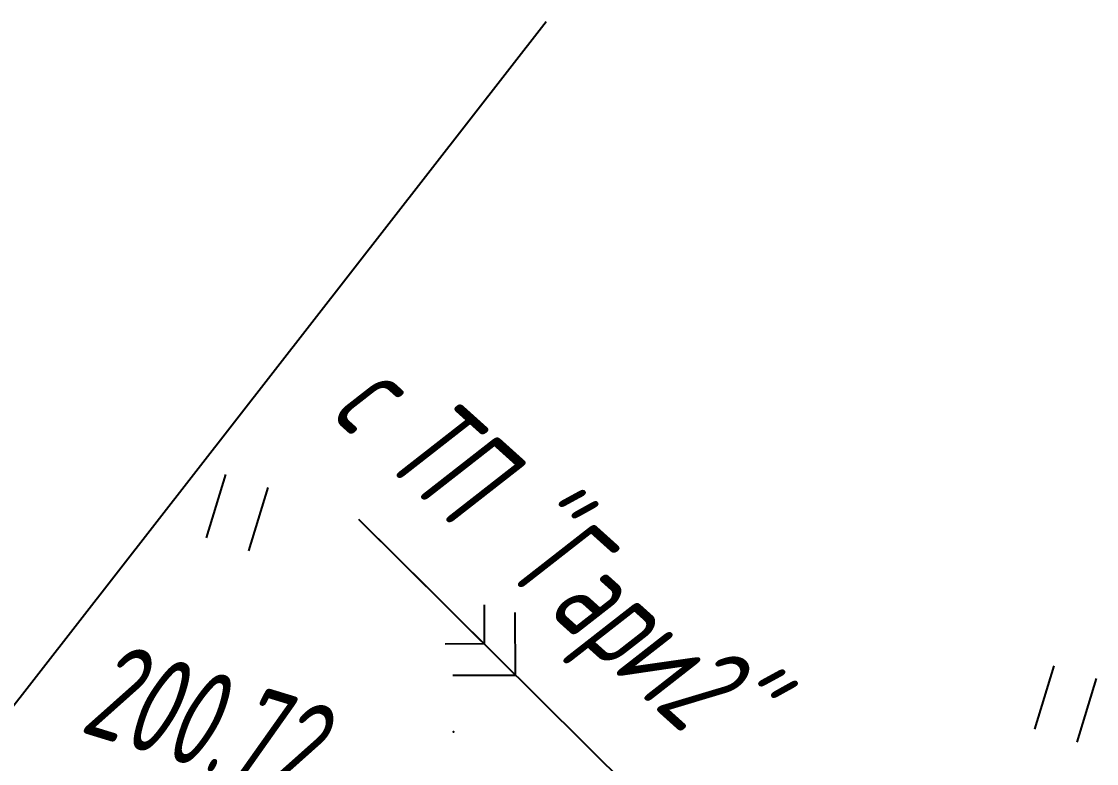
# Model space of a CAD drawing. Header units: millimetres. Extents: x -1799 to 6962, y -1020 to 4121.
# Drawn here: x 4929.66 to 4968.55, y 3126.48 to 3153.33 of the extents above; entities that cross this region are included whole.
import ezdxf

# ---------------------------------------------------------------- set-up
doc = ezdxf.new("R2010")
doc.units = ezdxf.units.MM
doc.linetypes.add('CONTI', pattern=[0])
for name, color, linetype in [('NAD_MDEFAULT', 7, 'CONTI'), ('PI_OTDEFAULT', 172, 'CONTI'), ('PI_TTDEFAULT', 5, 'CONTI'), ('SIT_LDEFAULT', 7, 'CONTI'), ('ZAPSKDEFAULT', 7, 'CONTI')]:
    doc.layers.add(name, color=color, linetype=linetype)
doc.styles.add('eskd', font='spds.shx', dxfattribs={"width": 1.2, "oblique": 15})

# ---------------------------------------------------------------- blocks, each defined once
blk = doc.blocks.new('BL_2011')
at = {"color": 0}
for p, q in [((0, 0), (0, 2.4)), ((1.6, 0), (1.6, 2.4))]:
    blk.add_line(p, q, dxfattribs=at)

msp = doc.modelspace()

# ---------------------------------------------------------------- linework, layer by layer
at = {"ltscale": 7}
msp.add_lwpolyline([(4889.292305018995, 3077.080952518073), (4948.640727762404, 3153.329006084626)], dxfattribs=at)
at = {"layer": 'PI_TTDEFAULT', "color": 5}
msp.add_point((4945.28170037643, 3127.619217735169, 200.715), dxfattribs=at)
at = {"layer": 'SIT_LDEFAULT', "color": 7}
for p, q in [((4941.851700376437, 3135.319214735565), (4962.851700376437, 3114.45921473523)), ((4942.5617003764, 3134.619217735169), (4947.53170037643, 3129.679215735209)), ((4946.391700376416, 3132.219216735487), (4946.391700376416, 3130.809212735307)), ((4947.53170037643, 3129.679215735209), (4947.521700376421, 3131.939217735467)), ((4946.391700376416, 3130.809212735307), (4944.981700376442, 3130.799218735111)), ((4945.261700376412, 3129.669213734952), (4947.53170037643, 3129.679215735209))]:
    msp.add_line(p, q, dxfattribs=at)

# ---------------------------------------------------------------- block references
at = {"layer": 'ZAPSKDEFAULT', "color": 7, "rotation": 342.9999999999999}
for p in [(4936.351700376437, 3134.639214735863), (4966.314170376407, 3127.720948735637)]:
    msp.add_blockref('BL_2011', p, dxfattribs=at)

# ---------------------------------------------------------------- texts
at = {"layer": 'NAD_MDEFAULT', "color": 7, "style": 'eskd', "oblique": 10, "width": 0.8}
msp.add_text('с ТП "Гари2"', height=3.5, rotation=318, dxfattribs=at).set_placement((4940.759104376435, 3139.088819735137))
at = {"layer": 'PI_OTDEFAULT', "color": 172, "style": 'eskd', "oblique": 10, "width": 0.8}
msp.add_text('200.72', height=3.5, rotation=342.9999999999999, dxfattribs=at).set_placement((4931.707631376406, 3127.641929734883))

doc.saveas('drawing.dxf')
